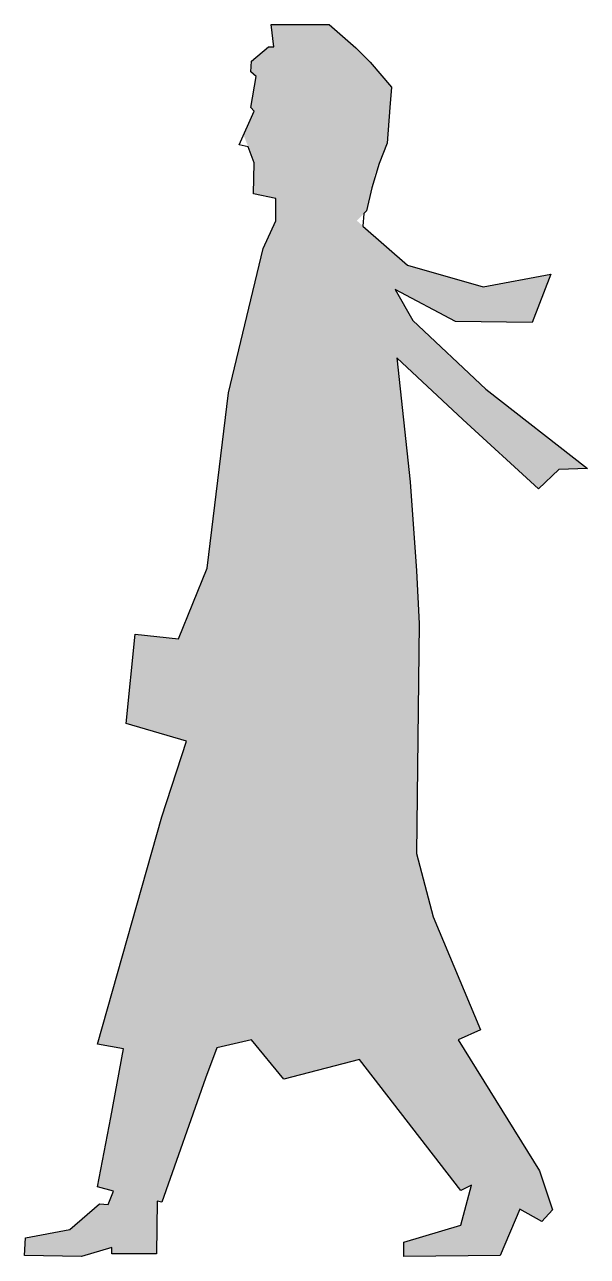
# Model space of a CAD drawing. Extents: x 4286 to 5043, y -6562 to -4907.
import ezdxf

# ---------------------------------------------------------------- set-up
doc = ezdxf.new("R2010")
doc.units = 0
doc.layers.get('0').update_dxf_attribs({"linetype": 'CONTINUOUS'})

# ---------------------------------------------------------------- blocks, each defined once
blk = doc.blocks.new('*U0')
at = {"linetype": 'CONTINUOUS'}
for points in [[(4621.1, -4937.1), (4695.3, -4907.2), (4617.5, -4907.2)], [(4695.3, -4907.2), (4621.1, -4937.1), (4731.3, -4938.3)], [(4613.9, -4937.1), (4591.1, -4956.3), (4731.3, -4938.3)], [(4731.3, -4938.3), (4591.1, -4956.3), (4750.4, -4957.5)], [(4731.3, -4938.3), (4621.1, -4937.1), (4613.9, -4937.1)], [(4591.1, -4956.3), (4589.9, -4970.7), (4750.4, -4957.5)], [(4750.4, -4957.5), (4589.9, -4970.7), (4779.2, -4991)], [(4589.9, -4970.7), (4597.1, -4976.7), (4779.2, -4991)], [(4597.1, -4976.7), (4589.9, -5018.6), (4779.2, -4991)], [(4779.2, -4991), (4589.9, -5018.6), (4776.8, -5018.6)], [(4594.7, -5023.4), (4580.3, -5055.7), (4773.2, -5066.5)], [(4589.9, -5018.6), (4594.7, -5023.4), (4776.8, -5018.6)], [(4776.8, -5018.6), (4594.7, -5023.4), (4773.2, -5066.5)], [(4580.3, -5055.7), (4594.7, -5092.8), (4773.2, -5066.5)], [(4773.2, -5066.5), (4594.7, -5092.8), (4757.2, -5107.2)], [(4594.7, -5092.8), (4593.5, -5134.7), (4757.2, -5107.2)], [(4757.2, -5107.2), (4593.5, -5134.7), (4745.6, -5157.5)], [(4593.5, -5134.7), (4623.5, -5140.7), (4745.6, -5157.5)], [(4623.5, -5140.7), (4623.5, -5170.7), (4745.6, -5157.5)], [(4745.6, -5157.5), (4623.5, -5170.7), (4732.6, -5170.6)], [(4623.5, -5170.7), (4606.7, -5207.8), (4800.7, -5230.5)], [(4732.6, -5170.6), (4623.5, -5170.7), (4800.7, -5230.5)], [(4606.7, -5207.8), (4560, -5401.8), (4800.7, -5230.5)], [(4800.7, -5230.5), (4560, -5401.8), (4784, -5262.9)], [(4800.7, -5230.5), (4784, -5262.9), (4902.5, -5259.3)], [(4993.5, -5242.5), (4902.5, -5259.3), (4968.4, -5307.2)], [(4784, -5262.9), (4560, -5401.8), (4786.3, -5355.1)], [(4902.5, -5259.3), (4784, -5262.9), (4968.4, -5307.2)], [(4784, -5262.9), (4786.3, -5355.1), (4807.9, -5304.8)], [(4784, -5262.9), (4865.4, -5306), (4968.4, -5307.2)], [(4807.9, -5304.8), (4786.3, -5355.1), (4906.1, -5397)], [(4786.3, -5355.1), (4560, -5401.8), (4804.3, -5521.5)], [(4786.3, -5355.1), (4875, -5437.7), (4906.1, -5397)], [(4560, -5401.8), (4531.3, -5637.7), (4804.3, -5521.5)], [(4906.1, -5397), (4875, -5437.7), (5042.6, -5503.6)], [(4875, -5437.7), (5004.3, -5504.8), (5042.6, -5503.6)], [(4875, -5437.7), (4976.8, -5531.1), (5004.3, -5504.8)], [(4804.3, -5521.5), (4531.3, -5637.7), (4812.7, -5641.3)], [(4531.3, -5637.7), (4492.9, -5732.3), (4812.7, -5641.3)], [(4812.7, -5641.3), (4492.9, -5732.3), (4816.3, -5711.9)], [(4816.3, -5711.9), (4492.9, -5732.3), (4812.7, -6020.9)], [(4434.3, -5726.3), (4422.3, -5846.1), (4492.9, -5732.3)], [(4492.9, -5732.3), (4422.3, -5846.1), (4503.7, -5870)], [(4492.9, -5732.3), (4503.7, -5870), (4812.7, -6020.9)], [(4503.7, -5870), (4470.2, -5971.8), (4812.7, -6020.9)], [(4470.2, -5971.8), (4384, -6277.2), (4812.7, -6020.9)], [(4812.7, -6020.9), (4384, -6277.2), (4835.4, -6105.9)], [(4835.4, -6105.9), (4384, -6277.2), (4898.9, -6258)], [(4898.9, -6258), (4384, -6277.2), (4591.1, -6271.2)], [(4591.1, -6271.2), (4384, -6277.2), (4544.4, -6282)], [(4898.9, -6258), (4591.1, -6271.2), (4869, -6271.2)], [(4591.1, -6271.2), (4634.3, -6323.9), (4736, -6297.5)], [(4869, -6271.2), (4591.1, -6271.2), (4736, -6297.5)], [(4869, -6271.2), (4736, -6297.5), (4978, -6447.2)], [(4384, -6277.2), (4418.7, -6283.2), (4544.4, -6282)], [(4418.7, -6283.2), (4401.9, -6375.4), (4528.9, -6322.7)], [(4544.4, -6282), (4418.7, -6283.2), (4528.9, -6322.7)], [(4736, -6297.5), (4886.9, -6466.4), (4978, -6447.2)], [(4736, -6297.5), (4872.6, -6473.6), (4886.9, -6466.4)], [(4528.9, -6322.7), (4401.9, -6375.4), (4470.2, -6489.2)], [(4401.9, -6375.4), (4384, -6468.8), (4470.2, -6489.2)], [(4978, -6447.2), (4886.9, -6466.4), (4951.6, -6498.7)], [(4978, -6447.2), (4951.6, -6498.7), (4995.9, -6499.9)], [(4384, -6468.8), (4405.5, -6474.8), (4464.2, -6488)], [(4384, -6468.8), (4464.2, -6488), (4470.2, -6489.2)], [(4886.9, -6466.4), (4872.6, -6520.3), (4951.6, -6498.7)], [(4405.5, -6474.8), (4398.3, -6492.7), (4464.2, -6488)], [(4386.4, -6491.5), (4346.8, -6526.3), (4398.3, -6492.7)], [(4398.3, -6492.7), (4346.8, -6526.3), (4463, -6558.6)], [(4464.2, -6488), (4398.3, -6492.7), (4463, -6558.6)], [(4951.6, -6498.7), (4872.6, -6520.3), (4925.3, -6561)], [(4951.6, -6498.7), (4981.5, -6515.5), (4995.9, -6499.9)], [(4872.6, -6520.3), (4795.9, -6543), (4925.3, -6561)], [(4287, -6537.1), (4285.8, -6561), (4403.1, -6550.2)], [(4346.8, -6526.3), (4287, -6537.1), (4403.1, -6550.2)], [(4346.8, -6526.3), (4403.1, -6550.2), (4463, -6558.6)], [(4403.1, -6550.2), (4285.8, -6561), (4362.4, -6562.2)], [(4403.1, -6550.2), (4403.1, -6558.6), (4463, -6558.6)], [(4795.9, -6543), (4795.9, -6562.2), (4925.3, -6561)]]:
    blk.add_solid(points, dxfattribs=at)

msp = doc.modelspace()

# ---------------------------------------------------------------- linework, layer by layer
at = {"color": 0}
for points in [[(4621.1, -4937.1), (4617.5, -4907.2), (4695.3, -4907.2), (4731.3, -4938.3), (4750.4, -4957.5), (4779.2, -4991), (4776.8, -5018.6), (4773.2, -5066.5), (4762.4, -5094), (4752.8, -5126.4), (4745.6, -5157.5), (4742, -5161.1), (4740.8, -5177.8), (4800.7, -5230.5), (4902.5, -5259.3), (4993.5, -5242.5), (4968.4, -5307.2), (4865.4, -5306), (4784, -5262.9), (4807.9, -5304.8), (4906.1, -5397), (5042.6, -5503.6), (5004.3, -5504.8), (4976.8, -5531.1), (4875, -5437.7), (4786.3, -5355.1), (4804.3, -5521.5), (4812.7, -5641.3), (4816.3, -5711.9), (4812.7, -6020.9), (4835.4, -6105.9), (4898.9, -6258), (4869, -6271.2), (4978, -6447.2), (4995.9, -6499.9), (4981.5, -6515.5), (4951.6, -6498.7), (4925.3, -6561), (4795.9, -6562.2), (4795.9, -6543), (4872.6, -6520.3), (4886.9, -6466.4), (4872.6, -6473.6), (4736, -6297.5), (4634.3, -6323.9), (4591.1, -6271.2), (4544.4, -6282), (4528.9, -6322.7), (4470.2, -6489.2), (4464.2, -6488), (4463, -6558.6), (4403.1, -6558.6), (4403.1, -6550.2), (4362.4, -6562.2), (4285.8, -6561), (4287, -6537.1), (4346.8, -6526.3), (4386.4, -6491.5), (4398.3, -6492.7), (4405.5, -6474.8), (4384, -6468.8), (4401.9, -6375.4), (4418.7, -6283.2), (4384, -6277.2), (4470.2, -5971.8), (4503.7, -5870), (4422.3, -5846.1), (4434.3, -5726.3), (4492.9, -5732.3), (4531.3, -5637.7), (4560, -5401.8), (4606.7, -5207.8), (4623.5, -5170.7), (4623.5, -5140.7), (4593.5, -5134.7), (4594.7, -5092.8), (4586.4, -5071.3), (4574.4, -5068.9), (4594.7, -5023.4), (4589.9, -5018.6), (4597.1, -4976.7), (4589.9, -4970.7), (4591.1, -4956.3), (4613.9, -4937.1), (4621.1, -4937.1)], [(4621.1, -4937.1), (4617.5, -4907.2), (4695.3, -4907.2), (4731.3, -4938.3), (4750.4, -4957.5), (4779.2, -4991), (4776.8, -5018.6), (4773.2, -5066.5), (4762.4, -5094), (4752.8, -5126.4), (4745.6, -5157.5), (4742, -5161.1), (4740.8, -5177.8), (4800.7, -5230.5), (4902.5, -5259.3), (4993.5, -5242.5), (4968.4, -5307.2), (4865.4, -5306), (4784, -5262.9), (4807.9, -5304.8), (4906.1, -5397), (5042.6, -5503.6), (5004.3, -5504.8), (4976.8, -5531.1), (4875, -5437.7), (4786.3, -5355.1), (4804.3, -5521.5), (4812.7, -5641.3), (4816.3, -5711.9), (4812.7, -6020.9), (4835.4, -6105.9), (4898.9, -6258), (4869, -6271.2), (4978, -6447.2), (4995.9, -6499.9), (4981.5, -6515.5), (4951.6, -6498.7), (4925.3, -6561), (4795.9, -6562.2), (4795.9, -6543), (4872.6, -6520.3), (4886.9, -6466.4), (4872.6, -6473.6), (4736, -6297.5), (4634.3, -6323.9), (4591.1, -6271.2), (4544.4, -6282), (4528.9, -6322.7), (4470.2, -6489.2), (4464.2, -6488), (4463, -6558.6), (4403.1, -6558.6), (4403.1, -6550.2), (4362.4, -6562.2), (4285.8, -6561), (4287, -6537.1), (4346.8, -6526.3), (4386.4, -6491.5), (4398.3, -6492.7), (4405.5, -6474.8), (4384, -6468.8), (4401.9, -6375.4), (4418.7, -6283.2), (4384, -6277.2), (4470.2, -5971.8), (4503.7, -5870), (4422.3, -5846.1), (4434.3, -5726.3), (4492.9, -5732.3), (4531.3, -5637.7), (4560, -5401.8), (4606.7, -5207.8), (4623.5, -5170.7), (4623.5, -5140.7), (4593.5, -5134.7), (4594.7, -5092.8), (4586.4, -5071.3), (4574.4, -5068.9), (4594.7, -5023.4), (4589.9, -5018.6), (4597.1, -4976.7), (4589.9, -4970.7), (4591.1, -4956.3), (4613.9, -4937.1), (4621.1, -4937.1), (4621.1, -4937.1)]]:
    msp.add_lwpolyline(points, dxfattribs=at)

# ---------------------------------------------------------------- block references
at = {"color": 0, "linetype": 'CONTINUOUS'}
msp.add_blockref('*U0', (0, 0), dxfattribs=at)

doc.saveas('drawing.dxf')
